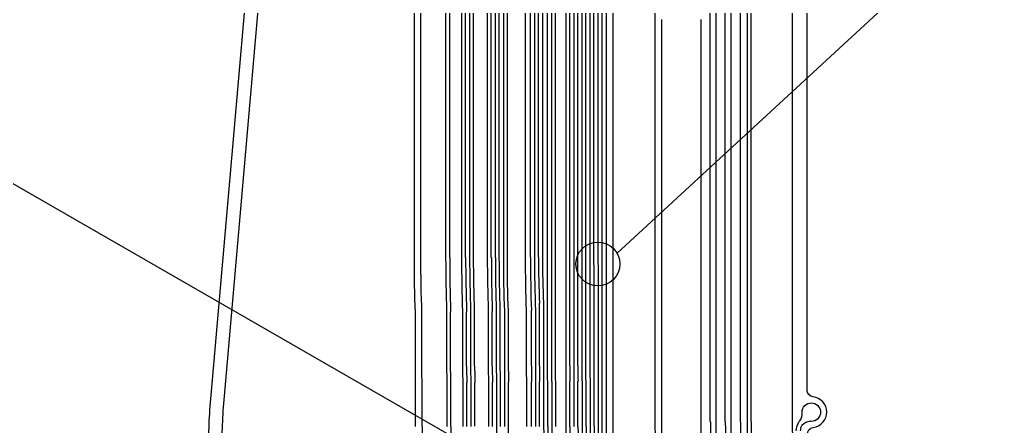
# Model space of a CAD drawing. Extents: x -344 to 154, y 670 to 1023.
# Drawn here: x -252.1 to -237.55, y 954.04 to 960.11 of the extents above; entities that cross this region are included whole.
import ezdxf

# ---------------------------------------------------------------- set-up
doc = ezdxf.new("R2010")
doc.units = 0
for name, color, linetype in [('gbr-dxf_layer0', 7, 'Continuous'), ('gbr-outline-dxf_layer1', 2, 'Continuous'), ('備註', 1, 'Continuous')]:
    doc.layers.add(name, color=color, linetype=linetype)

msp = doc.modelspace()

# ---------------------------------------------------------------- linework, layer by layer
at = {"layer": 'gbr-dxf_layer0'}
for p, q in [((-244.482, 956.558), (-244.482, 967.317)), ((-244.422, 967.316), (-244.422, 956.56)), ((-244.167, 967.073), (-244.167, 954.941)), ((-244.558, 966.94), (-244.558, 956.558)), ((-245.328, 956.558), (-245.328, 966.788)), ((-245.065, 956.56), (-245.065, 966.878)), ((-244.885, 966.878), (-244.885, 956.561)), ((-244.108, 954.941), (-244.108, 966.818)), ((-243.895, 954.942), (-243.895, 966.818)), ((-243.835, 966.816), (-243.835, 954.941)), ((-243.775, 954.942), (-243.775, 966.816)), ((-243.715, 966.818), (-243.715, 954.941)), ((-245.685, 956.56), (-245.685, 966.7)), ((-245.508, 966.697), (-245.508, 956.558)), ((-245.448, 956.556), (-245.448, 966.699)), ((-243.535, 956.474), (-243.535, 966.663)), ((-243.476, 966.661), (-243.476, 956.473)), ((-243.352, 966.69), (-243.352, 954.04)), ((-243.249, 954.04), (-243.249, 966.691)), ((-246.114, 956.561), (-246.114, 966.461)), ((-241.799, 954.103), (-241.799, 963.513)), ((-241.575, 954.105), (-241.575, 963.514)), ((-241.492, 963.512), (-241.492, 954.104)), ((-241.351, 954.105), (-241.351, 963.514)), ((-241.249, 963.511), (-241.249, 954.108)), ((-241.189, 954.111), (-241.189, 963.438)), ((-240.579, 963.434), (-240.579, 954.105)), ((-241.941, 960.108), (-241.941, 954.103)), ((-244.347, 954.941), (-244.347, 955.875)), ((-244.287, 955.877), (-244.287, 954.939)), ((-245.671, 954.94), (-245.671, 955.74)), ((-245.433, 954.937), (-245.433, 955.746)), ((-245.11, 955.75), (-245.11, 954.937)), ((-245.05, 954.938), (-245.05, 955.754)), ((-244.99, 955.753), (-244.99, 954.939)), ((-244.87, 955.756), (-244.87, 954.938)), ((-244.467, 954.939), (-244.467, 955.765)), ((-244.407, 955.764), (-244.407, 954.94)), ((-246.198, 954.677), (-246.198, 954.036)), ((-245.49, 954.686), (-245.49, 954.036)), ((-245.43, 954.038), (-245.43, 954.687)), ((-245.37, 954.688), (-245.37, 954.036)), ((-245.31, 954.04), (-245.31, 954.688)), ((-245.106, 954.691), (-245.106, 954.036)), ((-245.047, 954.036), (-245.047, 954.694)), ((-244.987, 954.692), (-244.987, 954.038)), ((-244.867, 954.696), (-244.867, 954.036)), ((-244.464, 954.038), (-244.464, 954.703)), ((-244.404, 954.702), (-244.404, 954.036)), ((-244.344, 954.036), (-244.344, 954.705)), ((-244.284, 954.704), (-244.284, 954.038)), ((-244.224, 954.036), (-244.224, 954.707)), ((-243.952, 954.71), (-243.952, 954.039)), ((-243.892, 954.038), (-243.892, 954.711)), ((-243.832, 954.713), (-243.832, 954.037)), ((-243.772, 954.038), (-243.772, 954.713)), ((-243.712, 954.715), (-243.712, 954.037)), ((-243.652, 954.037), (-243.652, 954.716))]:
    msp.add_line(p, q, dxfattribs=at)
for points in [[(-244.362, 956.56), (-244.362, 967.822), (-244.421, 967.89)], [(-244.243, 967.89), (-244.302, 967.822), (-244.302, 956.558)]]:
    msp.add_lwpolyline(points, dxfattribs=at)
for points in [[(-240.35, 953.864, -0.003037), (-240.352, 953.916, -0.38959), (-240.263, 954.022, 0.37676), (-240.063, 954.25, 0.380592), (-240.266, 954.478, -0.380306), (-240.356, 954.58), (-240.356, 960.315, -0.049923), (-240.354, 960.324, -0.063076), (-240.356, 960.34), (-240.356, 963.438, -0.197766), (-239.732, 964.956, 0.19336), (-238.839, 967.178), (-238.839, 967.41)], [(-245.153, 967.237, -0.199017), (-245.005, 966.878), (-245.005, 956.558)], [(-244.945, 956.558), (-244.945, 966.878, 0.198919), (-245.111, 967.279)], [(-245.194, 967.033, -0.139748), (-245.125, 966.788), (-245.125, 956.561)], [(-244.224, 954.708, -0.00761), (-244.227, 954.941), (-244.227, 967.072)], [(-243.913, 967.153, 0.062695), (-243.955, 966.818), (-243.955, 954.943)], [(-245.934, 966.92, -0.197324), (-245.745, 966.461), (-245.745, 956.558)], [(-244.81, 954.938), (-244.81, 955.759, -0.009055), (-244.825, 956.558), (-244.825, 966.942)], [(-245.388, 966.7), (-245.388, 956.556, 0.008908), (-245.373, 955.749)], [(-243.652, 954.716, -0.00796), (-243.655, 954.941), (-243.655, 966.692)], [(-243.595, 966.69), (-243.595, 954.941, 0.007915), (-243.592, 954.719)], [(-241.568, 949.104, 0.030948), (-241.831, 949.532, -0.17033), (-243.412, 954.04), (-243.412, 966.691)], [(-241.88, 965.944, 0.023435), (-242.047, 965.654, -0.007426), (-242.066, 965.619, 0.014256), (-242.07, 965.612, 0.129945), (-242.624, 963.516), (-242.624, 954.041, 0.17111), (-241.203, 950.01, -0.03261), (-240.871, 949.472, -0.004362), (-240.824, 949.381, -0.085211), (-240.345, 947.811)], [(-241.716, 963.514), (-241.716, 954.103, 0.163308), (-240.566, 950.679)], [(-249.563, 899.379), (-249.561, 899.387, 0.077102), (-249.081, 902.477), (-249.081, 918.707), (-249.081, 918.757), (-249.081, 939.518), (-249.081, 939.568), (-249.081, 953.632, -0.021821), (-249.044, 954.486), (-248.534, 960.309)], [(-246.217, 960.263), (-246.217, 956.555, 0.008756), (-246.202, 955.733)], [(-240.242, 947.818, 0.08555), (-240.732, 949.428, 0.004373), (-240.78, 949.52, 0.032768), (-241.121, 950.072, -0.171224), (-242.521, 954.04), (-242.521, 960.108)], [(-246.099, 954.942), (-246.099, 955.732, -0.008842), (-246.114, 956.558)], [(-245.745, 956.555, 0.008763), (-245.731, 955.749, -0.016287), (-245.731, 955.737), (-245.731, 954.937)], [(-245.508, 956.556, 0.008852), (-245.493, 955.75, -0.019788), (-245.493, 955.744), (-245.493, 954.937)], [(-245.313, 954.94), (-245.313, 955.748, -0.008949), (-245.328, 956.556)], [(-244.93, 954.939), (-244.93, 955.756, -0.009016), (-244.945, 956.556)], [(-244.558, 956.558, 0.00909), (-244.544, 955.765, -0.014303), (-244.544, 955.758), (-244.544, 954.938, 0.007254), (-244.54, 954.708, -0.016082), (-244.54, 954.699), (-244.54, 954.036)], [(-243.532, 954.043), (-243.532, 956.438, -0.053323), (-243.536, 956.473)], [(-243.476, 956.471, 0.049776), (-243.473, 956.451, -0.075224), (-243.472, 956.442), (-243.472, 954.041)], [(-246.202, 955.732), (-246.202, 954.937, 0.006739), (-246.199, 954.678)], [(-245.373, 955.747), (-245.373, 954.937, 0.007025), (-245.37, 954.691)], [(-246.096, 954.039), (-246.096, 954.677, -0.006839), (-246.099, 954.937)], [(-245.731, 954.931, 0.0066), (-245.727, 954.69, -0.013001), (-245.727, 954.681), (-245.727, 954.036)], [(-245.667, 954.038), (-245.667, 954.684, -0.006975), (-245.671, 954.937)], [(-244.927, 954.037), (-244.927, 954.695, -0.007277), (-244.93, 954.938)], [(-244.104, 954.037), (-244.104, 954.709, -0.00765), (-244.108, 954.939)], [(-244.195, 950.848, -0.095092), (-244.807, 954.036), (-244.807, 954.695)], [(-244.164, 954.705), (-244.164, 954.036, 0.103594), (-243.494, 950.839)], [(-243.592, 954.717), (-243.592, 954.037, 0.127668), (-242.658, 950.441)], [(-240.467, 954.115, 0.165854), (-240.429, 954.231, -0.03394), (-240.43, 954.25, -0.414225), (-240.293, 954.387, -0.414225), (-240.155, 954.25, -0.414225), (-240.293, 954.112, -0.027552), (-240.308, 954.113, 0.187131), (-240.433, 954.052)], [(-241.941, 954.103, 0.163382), (-240.745, 950.541, -0.133335), (-239.661, 947.851, -0.024769), (-239.659, 947.817, 0.042999), (-239.651, 947.741)], [(-240.517, 953.973, -0.117461), (-240.489, 954.081, -0.092506), (-240.484, 954.092, -0.084714), (-240.478, 954.102, 0.020186), (-240.469, 954.113)], [(-241.425, 949.18, 0.030974), (-241.698, 949.626, 0.015965), (-241.703, 949.633, -0.170363), (-243.249, 954.04)]]:
    msp.add_lwpolyline(points, format="xyb", dxfattribs=at)
for centre, radius, start, end in [((-222.736, 956.557), 22.949, 179.9966, 182.0393), ((-222.736, 956.557), 22.711, 180.0035, 182.0475), ((-222.736, 956.557), 22.388, 179.9971, 182.0501), ((-222.736, 956.557), 22.328, 179.9974, 182.0616), ((-222.736, 956.557), 22.268, 180.0004, 182.0647), ((-222.736, 956.558), 22.148, 179.9979, 182.0701), ((-222.736, 956.558), 21.745, 180.0035, 182.0891), ((-222.736, 956.558), 21.685, 179.9989, 182.0923), ((-228.307, 956.558), 16.054, 180.0004, 182.436), ((-228.307, 956.558), 15.994, 180.0063, 182.4279), ((-236.586, 954.939), 8.907, 180.032, 181.5979), ((-236.586, 954.939), 8.847, 180.0111, 181.6272), ((-236.586, 954.939), 8.727, 180.0101, 181.6452), ((-236.586, 954.939), 8.524, 180.0251, 181.6233), ((-236.586, 954.939), 8.464, 180.0176, 181.6525), ((-236.586, 954.939), 8.404, 180.0093, 181.6642), ((-236.586, 954.939), 8.284, 180.0157, 181.6757), ((-236.586, 954.939), 8.225, 180.0055, 181.6983), ((-236.586, 954.94), 7.881, 180.0194, 181.7162), ((-236.586, 954.94), 7.821, 180.0066, 181.7251), ((-236.586, 954.94), 7.761, 180.0059, 181.7287), ((-236.586, 954.94), 7.702, 180.0179, 181.7374), ((-236.586, 954.94), 7.582, 179.9936, 181.751), ((-236.586, 954.94), 7.369, 179.9959, 181.7678), ((-236.586, 954.94), 7.309, 179.9972, 181.7908), ((-236.586, 954.94), 7.249, 180.0068, 181.7767), ((-236.586, 954.94), 7.189, 179.9983, 181.8057), ((-236.586, 954.94), 7.13, 180.0076, 181.7909), ((-236.038, 954.104), 5.76, 180.0067, 217.1235), ((-236.038, 954.104), 5.537, 180.0053, 217.1199), ((-236.038, 954.104), 5.454, 180.0201, 217.1018), ((-236.038, 954.104), 5.312, 180.0171, 218.7359), ((-236.038, 954.104), 5.211, 179.9865, 218.7646), ((-236.038, 954.105), 5.151, 179.9945, 220.4621), ((-236.038, 954.105), 4.541, 180.0614, 220.4044), ((-236.195, 954.032), 9.901, 179.979, 201.7285), ((-236.195, 954.033), 9.472, 179.9834, 201.7192), ((-236.195, 954.034), 8.791, 179.9903, 201.7394), ((-236.196, 954.037), 8.088, 180.0047, 203.6609), ((-236.196, 954.037), 8.028, 180.0068, 203.6745), ((-236.196, 954.037), 7.756, 180.0059, 203.6583), ((-236.196, 954.038), 7.696, 180.0051, 203.6749), ((-236.196, 954.038), 7.576, 180.007, 203.6788), ((-236.196, 954.038), 7.516, 180.0162, 203.6681), ((-236.196, 954.039), 7.456, 180.0104, 209.1232), ((-236.196, 954.039), 7.336, 179.9872, 209.1263), ((-236.196, 954.039), 7.276, 180.0032, 209.1152), ((-236.196, 954.04), 7.156, 179.9945, 218.6721), ((-240.275, 953.967), 0.182, 153.8902, 178.2164)]:
    msp.add_arc(centre, radius, start, end, dxfattribs=at)
at = {"layer": 'gbr-outline-dxf_layer1'}
msp.add_lwpolyline([(-249.281, 902.477), (-249.281, 953.632, -0.021814), (-249.243, 954.503), (-248.619, 961.635, 0.02121), (-248.581, 962.482), (-248.581, 970.071, -0.414218), (-248.081, 970.571), (-238.484, 970.571, -0.147965), (-237.93, 970.404), (-237.726, 970.268, -0.250644), (-237.281, 969.436), (-237.281, 955.652, 0.256384), (-235.892, 953.121), (-234.296, 952.105, -0.256388), (-231.981, 947.887), (-231.981, 898.42, -0.207998)], format="xyb", dxfattribs=at)
at = {"layer": '備註', "linetype": 'Continuous'}
for p, q in [((-243.188, 956.621), (-228.397, 970.273)), ((-245.209, 953.636), (-256.018, 959.854))]:
    msp.add_line(p, q, dxfattribs=at)
msp.add_circle((-243.475, 956.461), 0.328, dxfattribs=at)

doc.saveas('drawing.dxf')
